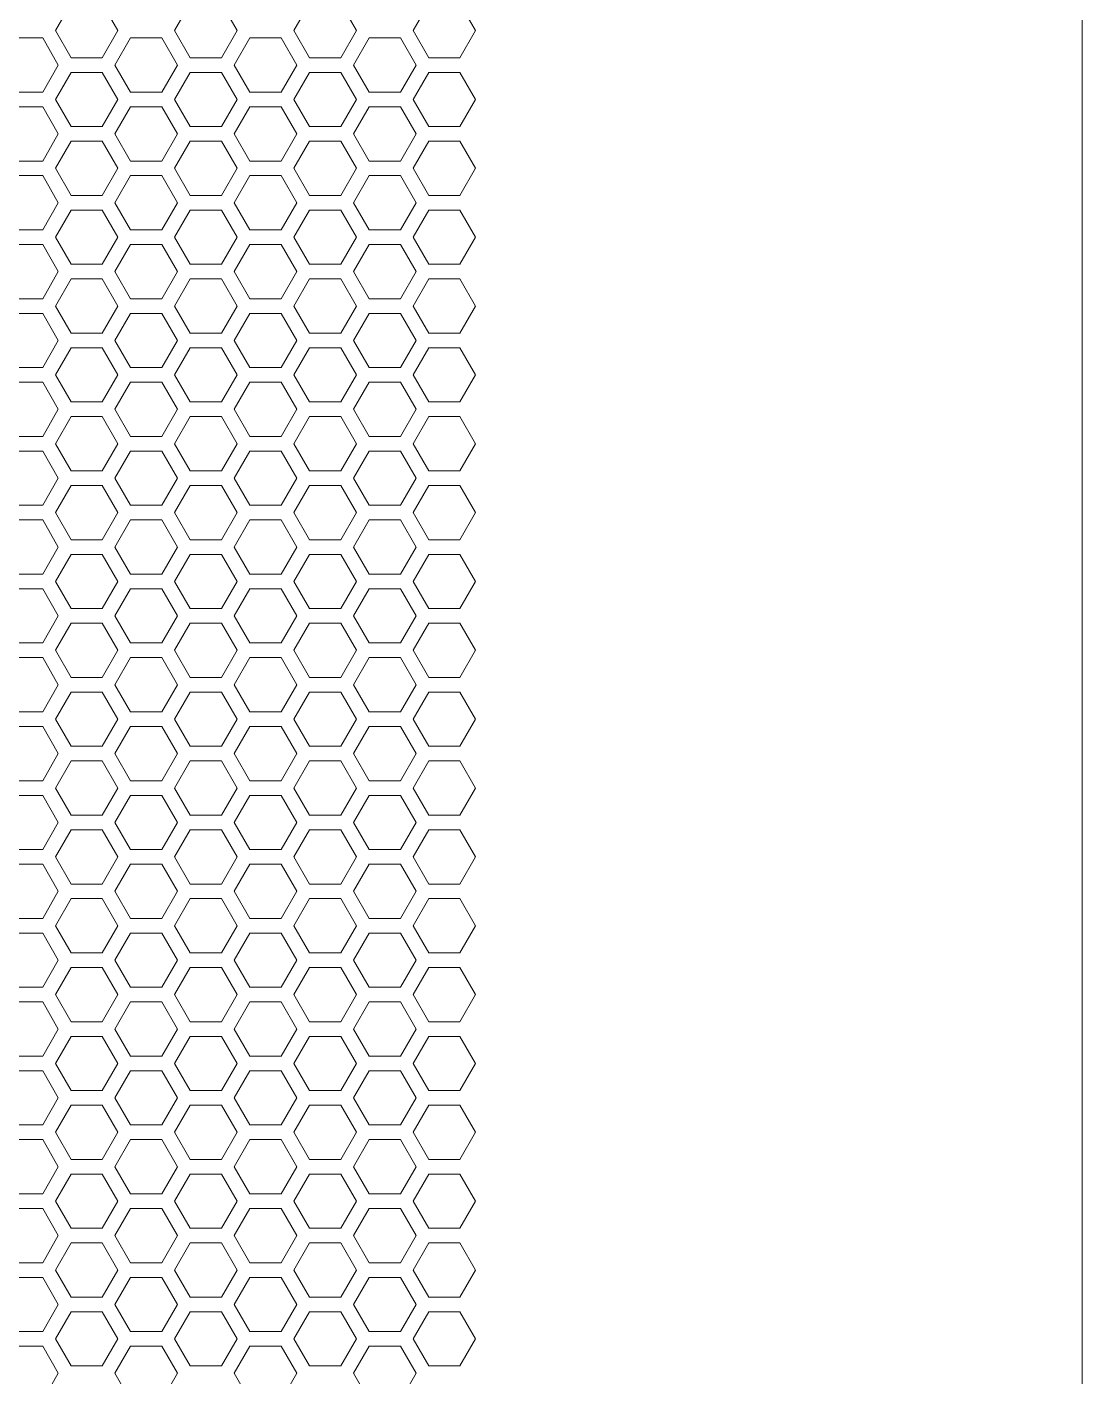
# Model space of a CAD drawing. Header units: millimetres. Extents: x 0 to 140, y -17 to 195.
# Drawn here: x 130.82 to 140, y 101.03 to 112.78 of the extents above; entities that cross this region are included whole.
import ezdxf

# ---------------------------------------------------------------- set-up
doc = ezdxf.new("R2010")
doc.units = ezdxf.units.MM
doc.layers.add('4203-42785_1_0', color=7, linetype='Continuous')
doc.layers.add('Visible (ANSI)', color=7, linetype='Continuous', lineweight=50)

# ---------------------------------------------------------------- blocks, each defined once
blk = doc.blocks.new('a')
at = {"layer": '4203-42785_1_0', "color": 0, "linetype": 'ByBlock', "lineweight": 9}
for p, q in [((1513.8389, 432.6378), (1513.7322, 432.4529)), ((1514.1591, 432.4529), (1514.0523, 432.6378)), ((1514.6522, 432.6378), (1514.5455, 432.4529)), ((1514.9724, 432.4529), (1514.8656, 432.6378)), ((1515.4655, 432.6378), (1515.3587, 432.4529)), ((1515.7856, 432.4529), (1515.6789, 432.6378)), ((1516.2788, 432.6378), (1516.1721, 432.4529)), ((1516.5989, 432.4529), (1516.4922, 432.6378)), ((1513.7322, 432.4529), (1513.8389, 432.2681)), ((1514.0523, 432.2681), (1514.1591, 432.4529)), ((1514.5455, 432.4529), (1514.6522, 432.2681)), ((1514.8656, 432.2681), (1514.9724, 432.4529)), ((1515.3587, 432.4529), (1515.4655, 432.2681)), ((1515.6789, 432.2681), (1515.7856, 432.4529)), ((1516.1721, 432.4529), (1516.2788, 432.2681)), ((1516.4922, 432.2681), (1516.5989, 432.4529)), ((1513.6457, 432.403), (1513.4323, 432.403)), ((1513.7524, 432.2182), (1513.6457, 432.403)), ((1514.2456, 432.403), (1514.1389, 432.2182)), ((1514.459, 432.403), (1514.2456, 432.403)), ((1514.5657, 432.2182), (1514.459, 432.403)), ((1515.0588, 432.403), (1514.9521, 432.2182)), ((1515.2723, 432.403), (1515.0588, 432.403)), ((1515.379, 432.2182), (1515.2723, 432.403)), ((1515.8721, 432.403), (1515.7654, 432.2182)), ((1516.0855, 432.403), (1515.8721, 432.403)), ((1516.1923, 432.2182), (1516.0855, 432.403)), ((1513.8389, 432.2681), (1514.0523, 432.2681)), ((1514.6522, 432.2681), (1514.8656, 432.2681)), ((1515.4655, 432.2681), (1515.6789, 432.2681)), ((1516.2788, 432.2681), (1516.4922, 432.2681)), ((1513.6457, 432.0333), (1513.7524, 432.2182)), ((1513.8389, 432.1683), (1513.7322, 431.9834)), ((1514.0523, 432.1683), (1513.8389, 432.1683)), ((1514.1591, 431.9834), (1514.0523, 432.1683)), ((1514.1389, 432.2182), (1514.2456, 432.0333)), ((1514.459, 432.0333), (1514.5657, 432.2182)), ((1514.6522, 432.1683), (1514.5455, 431.9834)), ((1514.8656, 432.1683), (1514.6522, 432.1683)), ((1514.9724, 431.9834), (1514.8656, 432.1683)), ((1514.9521, 432.2182), (1515.0588, 432.0333)), ((1515.2723, 432.0333), (1515.379, 432.2182)), ((1515.4655, 432.1683), (1515.3587, 431.9834)), ((1515.6789, 432.1683), (1515.4655, 432.1683)), ((1515.7856, 431.9834), (1515.6789, 432.1683)), ((1515.7654, 432.2182), (1515.8721, 432.0333)), ((1516.0855, 432.0333), (1516.1923, 432.2182)), ((1516.2788, 432.1683), (1516.1721, 431.9834)), ((1516.4922, 432.1683), (1516.2788, 432.1683)), ((1516.5989, 431.9834), (1516.4922, 432.1683)), ((1513.4323, 432.0333), (1513.6457, 432.0333)), ((1513.7322, 431.9834), (1513.8389, 431.7985)), ((1514.0523, 431.7985), (1514.1591, 431.9834)), ((1514.2456, 432.0333), (1514.459, 432.0333)), ((1514.5455, 431.9834), (1514.6522, 431.7985)), ((1514.8656, 431.7985), (1514.9724, 431.9834)), ((1515.0588, 432.0333), (1515.2723, 432.0333)), ((1515.3587, 431.9834), (1515.4655, 431.7985)), ((1515.6789, 431.7985), (1515.7856, 431.9834)), ((1515.8721, 432.0333), (1516.0855, 432.0333)), ((1516.1721, 431.9834), (1516.2788, 431.7985)), ((1516.4922, 431.7985), (1516.5989, 431.9834)), ((1513.6457, 431.9335), (1513.4323, 431.9335)), ((1513.7524, 431.7486), (1513.6457, 431.9335)), ((1514.2456, 431.9335), (1514.1389, 431.7486)), ((1514.459, 431.9335), (1514.2456, 431.9335)), ((1514.5657, 431.7486), (1514.459, 431.9335)), ((1515.0588, 431.9335), (1514.9521, 431.7486)), ((1515.2723, 431.9335), (1515.0588, 431.9335)), ((1515.379, 431.7486), (1515.2723, 431.9335)), ((1515.8721, 431.9335), (1515.7654, 431.7486)), ((1516.0855, 431.9335), (1515.8721, 431.9335)), ((1516.1923, 431.7486), (1516.0855, 431.9335)), ((1513.8389, 431.7985), (1514.0523, 431.7985)), ((1514.6522, 431.7985), (1514.8656, 431.7985)), ((1515.4655, 431.7985), (1515.6789, 431.7985)), ((1516.2788, 431.7985), (1516.4922, 431.7985)), ((1513.6457, 431.5638), (1513.7524, 431.7486)), ((1513.8389, 431.6987), (1513.7322, 431.5139)), ((1514.0523, 431.6987), (1513.8389, 431.6987)), ((1514.1591, 431.5139), (1514.0523, 431.6987)), ((1514.1389, 431.7486), (1514.2456, 431.5638)), ((1514.459, 431.5638), (1514.5657, 431.7486)), ((1514.6522, 431.6987), (1514.5455, 431.5139)), ((1514.8656, 431.6987), (1514.6522, 431.6987)), ((1514.9724, 431.5139), (1514.8656, 431.6987)), ((1514.9521, 431.7486), (1515.0588, 431.5638)), ((1515.2723, 431.5638), (1515.379, 431.7486)), ((1515.4655, 431.6987), (1515.3587, 431.5139)), ((1515.6789, 431.6987), (1515.4655, 431.6987)), ((1515.7856, 431.5139), (1515.6789, 431.6987)), ((1515.7654, 431.7486), (1515.8721, 431.5638)), ((1516.0855, 431.5638), (1516.1923, 431.7486)), ((1516.2788, 431.6987), (1516.1721, 431.5139)), ((1516.4922, 431.6987), (1516.2788, 431.6987)), ((1516.5989, 431.5139), (1516.4922, 431.6987)), ((1513.4323, 431.5638), (1513.6457, 431.5638)), ((1513.7322, 431.5139), (1513.8389, 431.329)), ((1514.0523, 431.329), (1514.1591, 431.5139)), ((1514.2456, 431.5638), (1514.459, 431.5638)), ((1514.5455, 431.5139), (1514.6522, 431.329)), ((1514.8656, 431.329), (1514.9724, 431.5139)), ((1515.0588, 431.5638), (1515.2723, 431.5638)), ((1515.3587, 431.5139), (1515.4655, 431.329)), ((1515.6789, 431.329), (1515.7856, 431.5139)), ((1515.8721, 431.5638), (1516.0855, 431.5638)), ((1516.1721, 431.5139), (1516.2788, 431.329)), ((1516.4922, 431.329), (1516.5989, 431.5139)), ((1513.6457, 431.4639), (1513.4323, 431.4639)), ((1513.7524, 431.2791), (1513.6457, 431.4639)), ((1514.2456, 431.4639), (1514.1389, 431.2791)), ((1514.459, 431.4639), (1514.2456, 431.4639)), ((1514.5657, 431.2791), (1514.459, 431.4639)), ((1515.0588, 431.4639), (1514.9521, 431.2791)), ((1515.2723, 431.4639), (1515.0588, 431.4639)), ((1515.379, 431.2791), (1515.2723, 431.4639)), ((1515.8721, 431.4639), (1515.7654, 431.2791)), ((1516.0855, 431.4639), (1515.8721, 431.4639)), ((1516.1923, 431.2791), (1516.0855, 431.4639)), ((1513.8389, 431.329), (1514.0523, 431.329)), ((1514.6522, 431.329), (1514.8656, 431.329)), ((1515.4655, 431.329), (1515.6789, 431.329)), ((1516.2788, 431.329), (1516.4922, 431.329)), ((1513.6457, 431.0942), (1513.7524, 431.2791)), ((1513.8389, 431.2292), (1513.7322, 431.0443)), ((1514.0523, 431.2292), (1513.8389, 431.2292)), ((1514.1591, 431.0443), (1514.0523, 431.2292)), ((1514.1389, 431.2791), (1514.2456, 431.0942)), ((1514.459, 431.0942), (1514.5657, 431.2791)), ((1514.6522, 431.2292), (1514.5455, 431.0443)), ((1514.8656, 431.2292), (1514.6522, 431.2292)), ((1514.9724, 431.0443), (1514.8656, 431.2292)), ((1514.9521, 431.2791), (1515.0588, 431.0942)), ((1515.2723, 431.0942), (1515.379, 431.2791)), ((1515.4655, 431.2292), (1515.3587, 431.0443)), ((1515.6789, 431.2292), (1515.4655, 431.2292)), ((1515.7856, 431.0443), (1515.6789, 431.2292)), ((1515.7654, 431.2791), (1515.8721, 431.0942)), ((1516.0855, 431.0942), (1516.1923, 431.2791)), ((1516.2788, 431.2292), (1516.1721, 431.0443)), ((1516.4922, 431.2292), (1516.2788, 431.2292)), ((1516.5989, 431.0443), (1516.4922, 431.2292)), ((1513.4323, 431.0942), (1513.6457, 431.0942)), ((1513.7322, 431.0443), (1513.8389, 430.8594)), ((1514.0523, 430.8594), (1514.1591, 431.0443)), ((1514.2456, 431.0942), (1514.459, 431.0942)), ((1514.5455, 431.0443), (1514.6522, 430.8594)), ((1514.8656, 430.8594), (1514.9724, 431.0443)), ((1515.0588, 431.0942), (1515.2723, 431.0942)), ((1515.3587, 431.0443), (1515.4655, 430.8594)), ((1515.6789, 430.8594), (1515.7856, 431.0443)), ((1515.8721, 431.0942), (1516.0855, 431.0942)), ((1516.1721, 431.0443), (1516.2788, 430.8594)), ((1516.4922, 430.8594), (1516.5989, 431.0443)), ((1513.6457, 430.9944), (1513.4323, 430.9944)), ((1513.7524, 430.8095), (1513.6457, 430.9944)), ((1514.2456, 430.9944), (1514.1389, 430.8095)), ((1514.459, 430.9944), (1514.2456, 430.9944)), ((1514.5657, 430.8095), (1514.459, 430.9944)), ((1515.0588, 430.9944), (1514.9521, 430.8095)), ((1515.2723, 430.9944), (1515.0588, 430.9944)), ((1515.379, 430.8095), (1515.2723, 430.9944)), ((1515.8721, 430.9944), (1515.7654, 430.8095)), ((1516.0855, 430.9944), (1515.8721, 430.9944)), ((1516.1923, 430.8095), (1516.0855, 430.9944)), ((1513.8389, 430.8594), (1514.0523, 430.8594)), ((1514.6522, 430.8594), (1514.8656, 430.8594)), ((1515.4655, 430.8594), (1515.6789, 430.8594)), ((1516.2788, 430.8594), (1516.4922, 430.8594)), ((1513.6457, 430.6247), (1513.7524, 430.8095)), ((1513.8389, 430.7596), (1513.7322, 430.5748)), ((1514.0523, 430.7596), (1513.8389, 430.7596)), ((1514.1591, 430.5748), (1514.0523, 430.7596)), ((1514.1389, 430.8095), (1514.2456, 430.6247)), ((1514.459, 430.6247), (1514.5657, 430.8095)), ((1514.6522, 430.7596), (1514.5455, 430.5748)), ((1514.8656, 430.7596), (1514.6522, 430.7596)), ((1514.9724, 430.5748), (1514.8656, 430.7596)), ((1514.9521, 430.8095), (1515.0588, 430.6247)), ((1515.2723, 430.6247), (1515.379, 430.8095)), ((1515.4655, 430.7596), (1515.3587, 430.5748)), ((1515.6789, 430.7596), (1515.4655, 430.7596)), ((1515.7856, 430.5748), (1515.6789, 430.7596)), ((1515.7654, 430.8095), (1515.8721, 430.6247)), ((1516.0855, 430.6247), (1516.1923, 430.8095)), ((1516.2788, 430.7596), (1516.1721, 430.5748)), ((1516.4922, 430.7596), (1516.2788, 430.7596)), ((1516.5989, 430.5748), (1516.4922, 430.7596)), ((1513.4323, 430.6247), (1513.6457, 430.6247)), ((1513.7322, 430.5748), (1513.8389, 430.3899)), ((1514.0523, 430.3899), (1514.1591, 430.5748)), ((1514.2456, 430.6247), (1514.459, 430.6247)), ((1514.5455, 430.5748), (1514.6522, 430.3899)), ((1514.8656, 430.3899), (1514.9724, 430.5748)), ((1515.0588, 430.6247), (1515.2723, 430.6247)), ((1515.3587, 430.5748), (1515.4655, 430.3899)), ((1515.6789, 430.3899), (1515.7856, 430.5748)), ((1515.8721, 430.6247), (1516.0855, 430.6247)), ((1516.1721, 430.5748), (1516.2788, 430.3899)), ((1516.4922, 430.3899), (1516.5989, 430.5748)), ((1513.6457, 430.5249), (1513.4323, 430.5249)), ((1513.7524, 430.34), (1513.6457, 430.5249)), ((1514.2456, 430.5249), (1514.1389, 430.34)), ((1514.459, 430.5249), (1514.2456, 430.5249)), ((1514.5657, 430.34), (1514.459, 430.5249)), ((1515.0588, 430.5249), (1514.9521, 430.34)), ((1515.2723, 430.5249), (1515.0588, 430.5249)), ((1515.379, 430.34), (1515.2723, 430.5249)), ((1515.8721, 430.5249), (1515.7654, 430.34)), ((1516.0855, 430.5249), (1515.8721, 430.5249)), ((1516.1923, 430.34), (1516.0855, 430.5249)), ((1513.8389, 430.3899), (1514.0523, 430.3899)), ((1514.6522, 430.3899), (1514.8656, 430.3899)), ((1515.4655, 430.3899), (1515.6789, 430.3899)), ((1516.2788, 430.3899), (1516.4922, 430.3899)), ((1513.6457, 430.1551), (1513.7524, 430.34)), ((1513.8389, 430.2901), (1513.7322, 430.1052)), ((1514.0523, 430.2901), (1513.8389, 430.2901)), ((1514.1591, 430.1052), (1514.0523, 430.2901)), ((1514.1389, 430.34), (1514.2456, 430.1551)), ((1514.459, 430.1551), (1514.5657, 430.34)), ((1514.6522, 430.2901), (1514.5455, 430.1052)), ((1514.8656, 430.2901), (1514.6522, 430.2901)), ((1514.9724, 430.1052), (1514.8656, 430.2901)), ((1514.9521, 430.34), (1515.0588, 430.1551)), ((1515.2723, 430.1551), (1515.379, 430.34)), ((1515.4655, 430.2901), (1515.3587, 430.1052)), ((1515.6789, 430.2901), (1515.4655, 430.2901)), ((1515.7856, 430.1052), (1515.6789, 430.2901)), ((1515.7654, 430.34), (1515.8721, 430.1551)), ((1516.0855, 430.1551), (1516.1923, 430.34)), ((1516.2788, 430.2901), (1516.1721, 430.1052)), ((1516.4922, 430.2901), (1516.2788, 430.2901)), ((1516.5989, 430.1052), (1516.4922, 430.2901)), ((1513.4323, 430.1551), (1513.6457, 430.1551)), ((1513.7322, 430.1052), (1513.8389, 429.9204)), ((1514.0523, 429.9204), (1514.1591, 430.1052)), ((1514.2456, 430.1551), (1514.459, 430.1551)), ((1514.5455, 430.1052), (1514.6522, 429.9204)), ((1514.8656, 429.9204), (1514.9724, 430.1052)), ((1515.0588, 430.1551), (1515.2723, 430.1551)), ((1515.3587, 430.1052), (1515.4655, 429.9204)), ((1515.6789, 429.9204), (1515.7856, 430.1052)), ((1515.8721, 430.1551), (1516.0855, 430.1551)), ((1516.1721, 430.1052), (1516.2788, 429.9204)), ((1516.4922, 429.9204), (1516.5989, 430.1052)), ((1513.6457, 430.0553), (1513.4323, 430.0553)), ((1513.7524, 429.8704), (1513.6457, 430.0553)), ((1514.2456, 430.0553), (1514.1389, 429.8704)), ((1514.459, 430.0553), (1514.2456, 430.0553)), ((1514.5657, 429.8704), (1514.459, 430.0553)), ((1515.0588, 430.0553), (1514.9521, 429.8704)), ((1515.2723, 430.0553), (1515.0588, 430.0553)), ((1515.379, 429.8704), (1515.2723, 430.0553)), ((1515.8721, 430.0553), (1515.7654, 429.8704)), ((1516.0855, 430.0553), (1515.8721, 430.0553)), ((1516.1923, 429.8704), (1516.0855, 430.0553)), ((1513.6457, 429.6856), (1513.7524, 429.8704)), ((1513.8389, 429.9204), (1514.0523, 429.9204)), ((1514.1389, 429.8704), (1514.2456, 429.6856)), ((1514.459, 429.6856), (1514.5657, 429.8704)), ((1514.6522, 429.9204), (1514.8656, 429.9204)), ((1514.9521, 429.8704), (1515.0588, 429.6856)), ((1515.2723, 429.6856), (1515.379, 429.8704)), ((1515.4655, 429.9204), (1515.6789, 429.9204)), ((1515.7654, 429.8704), (1515.8721, 429.6856)), ((1516.0855, 429.6856), (1516.1923, 429.8704)), ((1516.2788, 429.9204), (1516.4922, 429.9204)), ((1513.8389, 429.8205), (1513.7322, 429.6357)), ((1514.0523, 429.8205), (1513.8389, 429.8205)), ((1514.1591, 429.6357), (1514.0523, 429.8205)), ((1514.6522, 429.8205), (1514.5455, 429.6357)), ((1514.8656, 429.8205), (1514.6522, 429.8205)), ((1514.9724, 429.6357), (1514.8656, 429.8205)), ((1515.4655, 429.8205), (1515.3587, 429.6357)), ((1515.6789, 429.8205), (1515.4655, 429.8205)), ((1515.7856, 429.6357), (1515.6789, 429.8205)), ((1516.2788, 429.8205), (1516.1721, 429.6357)), ((1516.4922, 429.8205), (1516.2788, 429.8205)), ((1516.5989, 429.6357), (1516.4922, 429.8205)), ((1513.4323, 429.6856), (1513.6457, 429.6856)), ((1514.2456, 429.6856), (1514.459, 429.6856)), ((1515.0588, 429.6856), (1515.2723, 429.6856)), ((1515.8721, 429.6856), (1516.0855, 429.6856)), ((1513.6457, 429.5858), (1513.4323, 429.5858)), ((1513.7524, 429.4009), (1513.6457, 429.5858)), ((1513.7322, 429.6357), (1513.8389, 429.4508)), ((1514.0523, 429.4508), (1514.1591, 429.6357)), ((1514.2456, 429.5858), (1514.1389, 429.4009)), ((1514.459, 429.5858), (1514.2456, 429.5858)), ((1514.5657, 429.4009), (1514.459, 429.5858)), ((1514.5455, 429.6357), (1514.6522, 429.4508)), ((1514.8656, 429.4508), (1514.9724, 429.6357)), ((1515.0588, 429.5858), (1514.9521, 429.4009)), ((1515.2723, 429.5858), (1515.0588, 429.5858)), ((1515.379, 429.4009), (1515.2723, 429.5858)), ((1515.3587, 429.6357), (1515.4655, 429.4508)), ((1515.6789, 429.4508), (1515.7856, 429.6357)), ((1515.8721, 429.5858), (1515.7654, 429.4009)), ((1516.0855, 429.5858), (1515.8721, 429.5858)), ((1516.1923, 429.4009), (1516.0855, 429.5858)), ((1516.1721, 429.6357), (1516.2788, 429.4508)), ((1516.4922, 429.4508), (1516.5989, 429.6357)), ((1513.6457, 429.216), (1513.7524, 429.4009)), ((1513.8389, 429.4508), (1514.0523, 429.4508)), ((1514.1389, 429.4009), (1514.2456, 429.216)), ((1514.459, 429.216), (1514.5657, 429.4009)), ((1514.6522, 429.4508), (1514.8656, 429.4508)), ((1514.9521, 429.4009), (1515.0588, 429.216)), ((1515.2723, 429.216), (1515.379, 429.4009)), ((1515.4655, 429.4508), (1515.6789, 429.4508)), ((1515.7654, 429.4009), (1515.8721, 429.216)), ((1516.0855, 429.216), (1516.1923, 429.4009)), ((1516.2788, 429.4508), (1516.4922, 429.4508)), ((1513.8389, 429.351), (1513.7322, 429.1661)), ((1514.0523, 429.351), (1513.8389, 429.351)), ((1514.1591, 429.1661), (1514.0523, 429.351)), ((1514.6522, 429.351), (1514.5455, 429.1661)), ((1514.8656, 429.351), (1514.6522, 429.351)), ((1514.9724, 429.1661), (1514.8656, 429.351)), ((1515.4655, 429.351), (1515.3587, 429.1661)), ((1515.6789, 429.351), (1515.4655, 429.351)), ((1515.7856, 429.1661), (1515.6789, 429.351)), ((1516.2788, 429.351), (1516.1721, 429.1661)), ((1516.4922, 429.351), (1516.2788, 429.351)), ((1516.5989, 429.1661), (1516.4922, 429.351)), ((1513.4323, 429.216), (1513.6457, 429.216)), ((1514.2456, 429.216), (1514.459, 429.216)), ((1515.0588, 429.216), (1515.2723, 429.216)), ((1515.8721, 429.216), (1516.0855, 429.216)), ((1513.6457, 429.1162), (1513.4323, 429.1162)), ((1513.7524, 428.9314), (1513.6457, 429.1162)), ((1513.7322, 429.1661), (1513.8389, 428.9813)), ((1514.0523, 428.9813), (1514.1591, 429.1661)), ((1514.2456, 429.1162), (1514.1389, 428.9314)), ((1514.459, 429.1162), (1514.2456, 429.1162)), ((1514.5657, 428.9314), (1514.459, 429.1162)), ((1514.5455, 429.1661), (1514.6522, 428.9813)), ((1514.8656, 428.9813), (1514.9724, 429.1661)), ((1515.0588, 429.1162), (1514.9521, 428.9314)), ((1515.2723, 429.1162), (1515.0588, 429.1162)), ((1515.379, 428.9314), (1515.2723, 429.1162)), ((1515.3587, 429.1661), (1515.4655, 428.9813)), ((1515.6789, 428.9813), (1515.7856, 429.1661)), ((1515.8721, 429.1162), (1515.7654, 428.9314)), ((1516.0855, 429.1162), (1515.8721, 429.1162)), ((1516.1923, 428.9314), (1516.0855, 429.1162)), ((1516.1721, 429.1661), (1516.2788, 428.9813)), ((1516.4922, 428.9813), (1516.5989, 429.1661)), ((1513.6457, 428.7465), (1513.7524, 428.9314)), ((1513.8389, 428.9813), (1514.0523, 428.9813)), ((1514.1389, 428.9314), (1514.2456, 428.7465)), ((1514.459, 428.7465), (1514.5657, 428.9314)), ((1514.6522, 428.9813), (1514.8656, 428.9813)), ((1514.9521, 428.9314), (1515.0588, 428.7465)), ((1515.2723, 428.7465), (1515.379, 428.9314)), ((1515.4655, 428.9813), (1515.6789, 428.9813)), ((1515.7654, 428.9314), (1515.8721, 428.7465)), ((1516.0855, 428.7465), (1516.1923, 428.9314)), ((1516.2788, 428.9813), (1516.4922, 428.9813)), ((1513.8389, 428.8815), (1513.7322, 428.6966)), ((1514.0523, 428.8815), (1513.8389, 428.8815)), ((1514.1591, 428.6966), (1514.0523, 428.8815)), ((1514.6522, 428.8815), (1514.5455, 428.6966)), ((1514.8656, 428.8815), (1514.6522, 428.8815)), ((1514.9724, 428.6966), (1514.8656, 428.8815)), ((1515.4655, 428.8815), (1515.3587, 428.6966)), ((1515.6789, 428.8815), (1515.4655, 428.8815)), ((1515.7856, 428.6966), (1515.6789, 428.8815)), ((1516.2788, 428.8815), (1516.1721, 428.6966)), ((1516.4922, 428.8815), (1516.2788, 428.8815)), ((1516.5989, 428.6966), (1516.4922, 428.8815)), ((1513.4323, 428.7465), (1513.6457, 428.7465)), ((1514.2456, 428.7465), (1514.459, 428.7465)), ((1515.0588, 428.7465), (1515.2723, 428.7465)), ((1515.8721, 428.7465), (1516.0855, 428.7465)), ((1513.6457, 428.6467), (1513.4323, 428.6467)), ((1513.7524, 428.4618), (1513.6457, 428.6467)), ((1513.7322, 428.6966), (1513.8389, 428.5117)), ((1514.0523, 428.5117), (1514.1591, 428.6966)), ((1514.2456, 428.6467), (1514.1389, 428.4618)), ((1514.459, 428.6467), (1514.2456, 428.6467)), ((1514.5657, 428.4618), (1514.459, 428.6467)), ((1514.5455, 428.6966), (1514.6522, 428.5117)), ((1514.8656, 428.5117), (1514.9724, 428.6966)), ((1515.0588, 428.6467), (1514.9521, 428.4618)), ((1515.2723, 428.6467), (1515.0588, 428.6467)), ((1515.379, 428.4618), (1515.2723, 428.6467)), ((1515.3587, 428.6966), (1515.4655, 428.5117)), ((1515.6789, 428.5117), (1515.7856, 428.6966)), ((1515.8721, 428.6467), (1515.7654, 428.4618)), ((1516.0855, 428.6467), (1515.8721, 428.6467)), ((1516.1923, 428.4618), (1516.0855, 428.6467)), ((1516.1721, 428.6966), (1516.2788, 428.5117)), ((1516.4922, 428.5117), (1516.5989, 428.6966)), ((1513.6457, 428.277), (1513.7524, 428.4618)), ((1513.8389, 428.5117), (1514.0523, 428.5117)), ((1514.1389, 428.4618), (1514.2456, 428.277)), ((1514.459, 428.277), (1514.5657, 428.4618)), ((1514.6522, 428.5117), (1514.8656, 428.5117)), ((1514.9521, 428.4618), (1515.0588, 428.277)), ((1515.2723, 428.277), (1515.379, 428.4618)), ((1515.4655, 428.5117), (1515.6789, 428.5117)), ((1515.7654, 428.4618), (1515.8721, 428.277)), ((1516.0855, 428.277), (1516.1923, 428.4618)), ((1516.2788, 428.5117), (1516.4922, 428.5117)), ((1513.8389, 428.4119), (1513.7322, 428.227)), ((1514.0523, 428.4119), (1513.8389, 428.4119)), ((1514.1591, 428.227), (1514.0523, 428.4119)), ((1514.6522, 428.4119), (1514.5455, 428.227)), ((1514.8656, 428.4119), (1514.6522, 428.4119)), ((1514.9724, 428.227), (1514.8656, 428.4119)), ((1515.4655, 428.4119), (1515.3587, 428.227)), ((1515.6789, 428.4119), (1515.4655, 428.4119)), ((1515.7856, 428.227), (1515.6789, 428.4119)), ((1516.2788, 428.4119), (1516.1721, 428.227)), ((1516.4922, 428.4119), (1516.2788, 428.4119)), ((1516.5989, 428.227), (1516.4922, 428.4119)), ((1513.4323, 428.277), (1513.6457, 428.277)), ((1514.2456, 428.277), (1514.459, 428.277)), ((1515.0588, 428.277), (1515.2723, 428.277)), ((1515.8721, 428.277), (1516.0855, 428.277)), ((1513.6457, 428.1771), (1513.4323, 428.1771)), ((1513.7524, 427.9923), (1513.6457, 428.1771)), ((1513.7322, 428.227), (1513.8389, 428.0422)), ((1514.0523, 428.0422), (1514.1591, 428.227)), ((1514.2456, 428.1771), (1514.1389, 427.9923)), ((1514.459, 428.1771), (1514.2456, 428.1771)), ((1514.5657, 427.9923), (1514.459, 428.1771)), ((1514.5455, 428.227), (1514.6522, 428.0422)), ((1514.8656, 428.0422), (1514.9724, 428.227)), ((1515.0588, 428.1771), (1514.9521, 427.9923)), ((1515.2723, 428.1771), (1515.0588, 428.1771)), ((1515.379, 427.9923), (1515.2723, 428.1771)), ((1515.3587, 428.227), (1515.4655, 428.0422)), ((1515.6789, 428.0422), (1515.7856, 428.227)), ((1515.8721, 428.1771), (1515.7654, 427.9923)), ((1516.0855, 428.1771), (1515.8721, 428.1771)), ((1516.1923, 427.9923), (1516.0855, 428.1771)), ((1516.1721, 428.227), (1516.2788, 428.0422)), ((1516.4922, 428.0422), (1516.5989, 428.227)), ((1513.6457, 427.8074), (1513.7524, 427.9923)), ((1513.8389, 428.0422), (1514.0523, 428.0422)), ((1514.1389, 427.9923), (1514.2456, 427.8074)), ((1514.459, 427.8074), (1514.5657, 427.9923)), ((1514.6522, 428.0422), (1514.8656, 428.0422)), ((1514.9521, 427.9923), (1515.0588, 427.8074)), ((1515.2723, 427.8074), (1515.379, 427.9923)), ((1515.4655, 428.0422), (1515.6789, 428.0422)), ((1515.7654, 427.9923), (1515.8721, 427.8074)), ((1516.0855, 427.8074), (1516.1923, 427.9923)), ((1516.2788, 428.0422), (1516.4922, 428.0422)), ((1513.8389, 427.9424), (1513.7322, 427.7575)), ((1514.0523, 427.9424), (1513.8389, 427.9424)), ((1514.1591, 427.7575), (1514.0523, 427.9424)), ((1514.6522, 427.9424), (1514.5455, 427.7575)), ((1514.8656, 427.9424), (1514.6522, 427.9424)), ((1514.9724, 427.7575), (1514.8656, 427.9424)), ((1515.4655, 427.9424), (1515.3587, 427.7575)), ((1515.6789, 427.9424), (1515.4655, 427.9424)), ((1515.7856, 427.7575), (1515.6789, 427.9424)), ((1516.2788, 427.9424), (1516.1721, 427.7575)), ((1516.4922, 427.9424), (1516.2788, 427.9424)), ((1516.5989, 427.7575), (1516.4922, 427.9424)), ((1513.4323, 427.8074), (1513.6457, 427.8074)), ((1514.2456, 427.8074), (1514.459, 427.8074)), ((1515.0588, 427.8074), (1515.2723, 427.8074)), ((1515.8721, 427.8074), (1516.0855, 427.8074)), ((1513.7322, 427.7575), (1513.8389, 427.5726)), ((1514.0523, 427.5726), (1514.1591, 427.7575)), ((1514.5455, 427.7575), (1514.6522, 427.5726)), ((1514.8656, 427.5726), (1514.9724, 427.7575)), ((1515.3587, 427.7575), (1515.4655, 427.5726)), ((1515.6789, 427.5726), (1515.7856, 427.7575)), ((1516.1721, 427.7575), (1516.2788, 427.5726)), ((1516.4922, 427.5726), (1516.5989, 427.7575)), ((1513.6457, 427.7076), (1513.4323, 427.7076)), ((1513.7524, 427.5227), (1513.6457, 427.7076)), ((1514.2456, 427.7076), (1514.1389, 427.5227)), ((1514.459, 427.7076), (1514.2456, 427.7076)), ((1514.5657, 427.5227), (1514.459, 427.7076)), ((1515.0588, 427.7076), (1514.9521, 427.5227)), ((1515.2723, 427.7076), (1515.0588, 427.7076)), ((1515.379, 427.5227), (1515.2723, 427.7076)), ((1515.8721, 427.7076), (1515.7654, 427.5227)), ((1516.0855, 427.7076), (1515.8721, 427.7076)), ((1516.1923, 427.5227), (1516.0855, 427.7076)), ((1513.8389, 427.5726), (1514.0523, 427.5726)), ((1514.6522, 427.5726), (1514.8656, 427.5726)), ((1515.4655, 427.5726), (1515.6789, 427.5726)), ((1516.2788, 427.5726), (1516.4922, 427.5726)), ((1513.6457, 427.3379), (1513.7524, 427.5227)), ((1513.8389, 427.4728), (1513.7322, 427.288)), ((1514.0523, 427.4728), (1513.8389, 427.4728)), ((1514.1591, 427.288), (1514.0523, 427.4728)), ((1514.1389, 427.5227), (1514.2456, 427.3379)), ((1514.459, 427.3379), (1514.5657, 427.5227)), ((1514.6522, 427.4728), (1514.5455, 427.288)), ((1514.8656, 427.4728), (1514.6522, 427.4728)), ((1514.9724, 427.288), (1514.8656, 427.4728)), ((1514.9521, 427.5227), (1515.0588, 427.3379)), ((1515.2723, 427.3379), (1515.379, 427.5227)), ((1515.4655, 427.4728), (1515.3587, 427.288)), ((1515.6789, 427.4728), (1515.4655, 427.4728)), ((1515.7856, 427.288), (1515.6789, 427.4728)), ((1515.7654, 427.5227), (1515.8721, 427.3379)), ((1516.0855, 427.3379), (1516.1923, 427.5227)), ((1516.2788, 427.4728), (1516.1721, 427.288)), ((1516.4922, 427.4728), (1516.2788, 427.4728)), ((1516.5989, 427.288), (1516.4922, 427.4728)), ((1513.4323, 427.3379), (1513.6457, 427.3379)), ((1513.7322, 427.288), (1513.8389, 427.1031)), ((1514.0523, 427.1031), (1514.1591, 427.288)), ((1514.2456, 427.3379), (1514.459, 427.3379)), ((1514.5455, 427.288), (1514.6522, 427.1031)), ((1514.8656, 427.1031), (1514.9724, 427.288)), ((1515.0588, 427.3379), (1515.2723, 427.3379)), ((1515.3587, 427.288), (1515.4655, 427.1031)), ((1515.6789, 427.1031), (1515.7856, 427.288)), ((1515.8721, 427.3379), (1516.0855, 427.3379)), ((1516.1721, 427.288), (1516.2788, 427.1031)), ((1516.4922, 427.1031), (1516.5989, 427.288)), ((1513.6457, 427.238), (1513.4323, 427.238)), ((1513.7524, 427.0532), (1513.6457, 427.238)), ((1514.2456, 427.238), (1514.1389, 427.0532)), ((1514.459, 427.238), (1514.2456, 427.238)), ((1514.5657, 427.0532), (1514.459, 427.238)), ((1515.0588, 427.238), (1514.9521, 427.0532)), ((1515.2723, 427.238), (1515.0588, 427.238)), ((1515.379, 427.0532), (1515.2723, 427.238)), ((1515.8721, 427.238), (1515.7654, 427.0532)), ((1516.0855, 427.238), (1515.8721, 427.238)), ((1516.1923, 427.0532), (1516.0855, 427.238)), ((1513.8389, 427.1031), (1514.0523, 427.1031)), ((1514.6522, 427.1031), (1514.8656, 427.1031)), ((1515.4655, 427.1031), (1515.6789, 427.1031)), ((1516.2788, 427.1031), (1516.4922, 427.1031)), ((1513.6457, 426.8683), (1513.7524, 427.0532)), ((1513.8389, 427.0033), (1513.7322, 426.8184)), ((1514.0523, 427.0033), (1513.8389, 427.0033)), ((1514.1591, 426.8184), (1514.0523, 427.0033)), ((1514.1389, 427.0532), (1514.2456, 426.8683)), ((1514.459, 426.8683), (1514.5657, 427.0532)), ((1514.6522, 427.0033), (1514.5455, 426.8184)), ((1514.8656, 427.0033), (1514.6522, 427.0033)), ((1514.9724, 426.8184), (1514.8656, 427.0033)), ((1514.9521, 427.0532), (1515.0588, 426.8683)), ((1515.2723, 426.8683), (1515.379, 427.0532)), ((1515.4655, 427.0033), (1515.3587, 426.8184)), ((1515.6789, 427.0033), (1515.4655, 427.0033)), ((1515.7856, 426.8184), (1515.6789, 427.0033)), ((1515.7654, 427.0532), (1515.8721, 426.8683)), ((1516.0855, 426.8683), (1516.1923, 427.0532)), ((1516.2788, 427.0033), (1516.1721, 426.8184)), ((1516.4922, 427.0033), (1516.2788, 427.0033)), ((1516.5989, 426.8184), (1516.4922, 427.0033)), ((1513.4323, 426.8683), (1513.6457, 426.8683)), ((1513.7322, 426.8184), (1513.8389, 426.6335)), ((1514.0523, 426.6335), (1514.1591, 426.8184)), ((1514.2456, 426.8683), (1514.459, 426.8683)), ((1514.5455, 426.8184), (1514.6522, 426.6335)), ((1514.8656, 426.6335), (1514.9724, 426.8184)), ((1515.0588, 426.8683), (1515.2723, 426.8683)), ((1515.3587, 426.8184), (1515.4655, 426.6335)), ((1515.6789, 426.6335), (1515.7856, 426.8184)), ((1515.8721, 426.8683), (1516.0855, 426.8683)), ((1516.1721, 426.8184), (1516.2788, 426.6335)), ((1516.4922, 426.6335), (1516.5989, 426.8184)), ((1513.6457, 426.7685), (1513.4323, 426.7685)), ((1513.7524, 426.5836), (1513.6457, 426.7685)), ((1514.2456, 426.7685), (1514.1389, 426.5836)), ((1514.459, 426.7685), (1514.2456, 426.7685)), ((1514.5657, 426.5836), (1514.459, 426.7685)), ((1515.0588, 426.7685), (1514.9521, 426.5836)), ((1515.2723, 426.7685), (1515.0588, 426.7685)), ((1515.379, 426.5836), (1515.2723, 426.7685)), ((1515.8721, 426.7685), (1515.7654, 426.5836)), ((1516.0855, 426.7685), (1515.8721, 426.7685)), ((1516.1923, 426.5836), (1516.0855, 426.7685)), ((1513.8389, 426.6335), (1514.0523, 426.6335)), ((1514.6522, 426.6335), (1514.8656, 426.6335)), ((1515.4655, 426.6335), (1515.6789, 426.6335)), ((1516.2788, 426.6335), (1516.4922, 426.6335)), ((1513.6457, 426.3988), (1513.7524, 426.5836)), ((1513.8389, 426.5337), (1513.7322, 426.3489)), ((1514.0523, 426.5337), (1513.8389, 426.5337)), ((1514.1591, 426.3489), (1514.0523, 426.5337)), ((1514.1389, 426.5836), (1514.2456, 426.3988)), ((1514.459, 426.3988), (1514.5657, 426.5836)), ((1514.6522, 426.5337), (1514.5455, 426.3489)), ((1514.8656, 426.5337), (1514.6522, 426.5337)), ((1514.9724, 426.3489), (1514.8656, 426.5337)), ((1514.9521, 426.5836), (1515.0588, 426.3988)), ((1515.2723, 426.3988), (1515.379, 426.5836)), ((1515.4655, 426.5337), (1515.3587, 426.3489)), ((1515.6789, 426.5337), (1515.4655, 426.5337)), ((1515.7856, 426.3489), (1515.6789, 426.5337)), ((1515.7654, 426.5836), (1515.8721, 426.3988)), ((1516.0855, 426.3988), (1516.1923, 426.5836)), ((1516.2788, 426.5337), (1516.1721, 426.3489)), ((1516.4922, 426.5337), (1516.2788, 426.5337)), ((1516.5989, 426.3489), (1516.4922, 426.5337)), ((1513.4323, 426.3988), (1513.6457, 426.3988)), ((1513.7322, 426.3489), (1513.8389, 426.164)), ((1514.0523, 426.164), (1514.1591, 426.3489)), ((1514.2456, 426.3988), (1514.459, 426.3988)), ((1514.5455, 426.3489), (1514.6522, 426.164)), ((1514.8656, 426.164), (1514.9724, 426.3489)), ((1515.0588, 426.3988), (1515.2723, 426.3988)), ((1515.3587, 426.3489), (1515.4655, 426.164)), ((1515.6789, 426.164), (1515.7856, 426.3489)), ((1515.8721, 426.3988), (1516.0855, 426.3988)), ((1516.1721, 426.3489), (1516.2788, 426.164)), ((1516.4922, 426.164), (1516.5989, 426.3489)), ((1513.6457, 426.299), (1513.4323, 426.299)), ((1513.7524, 426.1141), (1513.6457, 426.299)), ((1514.2456, 426.299), (1514.1389, 426.1141)), ((1514.459, 426.299), (1514.2456, 426.299)), ((1514.5657, 426.1141), (1514.459, 426.299)), ((1515.0588, 426.299), (1514.9521, 426.1141)), ((1515.2723, 426.299), (1515.0588, 426.299)), ((1515.379, 426.1141), (1515.2723, 426.299)), ((1515.8721, 426.299), (1515.7654, 426.1141)), ((1516.0855, 426.299), (1515.8721, 426.299)), ((1516.1923, 426.1141), (1516.0855, 426.299)), ((1513.8389, 426.164), (1514.0523, 426.164)), ((1514.6522, 426.164), (1514.8656, 426.164)), ((1515.4655, 426.164), (1515.6789, 426.164)), ((1516.2788, 426.164), (1516.4922, 426.164)), ((1513.6457, 425.9292), (1513.7524, 426.1141)), ((1513.8389, 426.0642), (1513.7322, 425.8793)), ((1514.0523, 426.0642), (1513.8389, 426.0642)), ((1514.1591, 425.8793), (1514.0523, 426.0642)), ((1514.1389, 426.1141), (1514.2456, 425.9292)), ((1514.459, 425.9292), (1514.5657, 426.1141)), ((1514.6522, 426.0642), (1514.5455, 425.8793)), ((1514.8656, 426.0642), (1514.6522, 426.0642)), ((1514.9724, 425.8793), (1514.8656, 426.0642)), ((1514.9521, 426.1141), (1515.0588, 425.9292)), ((1515.2723, 425.9292), (1515.379, 426.1141)), ((1515.4655, 426.0642), (1515.3587, 425.8793)), ((1515.6789, 426.0642), (1515.4655, 426.0642)), ((1515.7856, 425.8793), (1515.6789, 426.0642)), ((1515.7654, 426.1141), (1515.8721, 425.9292)), ((1516.0855, 425.9292), (1516.1923, 426.1141)), ((1516.2788, 426.0642), (1516.1721, 425.8793)), ((1516.4922, 426.0642), (1516.2788, 426.0642)), ((1516.5989, 425.8793), (1516.4922, 426.0642)), ((1513.4323, 425.9292), (1513.6457, 425.9292)), ((1513.7322, 425.8793), (1513.8389, 425.6945)), ((1514.0523, 425.6945), (1514.1591, 425.8793)), ((1514.2456, 425.9292), (1514.459, 425.9292)), ((1514.5455, 425.8793), (1514.6522, 425.6945)), ((1514.8656, 425.6945), (1514.9724, 425.8793)), ((1515.0588, 425.9292), (1515.2723, 425.9292)), ((1515.3587, 425.8793), (1515.4655, 425.6945)), ((1515.6789, 425.6945), (1515.7856, 425.8793)), ((1515.8721, 425.9292), (1516.0855, 425.9292)), ((1516.1721, 425.8793), (1516.2788, 425.6945)), ((1516.4922, 425.6945), (1516.5989, 425.8793)), ((1513.6457, 425.8294), (1513.4323, 425.8294)), ((1513.7524, 425.6446), (1513.6457, 425.8294)), ((1514.2456, 425.8294), (1514.1389, 425.6446)), ((1514.459, 425.8294), (1514.2456, 425.8294)), ((1514.5657, 425.6446), (1514.459, 425.8294)), ((1515.0588, 425.8294), (1514.9521, 425.6446)), ((1515.2723, 425.8294), (1515.0588, 425.8294)), ((1515.379, 425.6446), (1515.2723, 425.8294)), ((1515.8721, 425.8294), (1515.7654, 425.6446)), ((1516.0855, 425.8294), (1515.8721, 425.8294)), ((1516.1923, 425.6446), (1516.0855, 425.8294)), ((1513.8389, 425.6945), (1514.0523, 425.6945)), ((1514.6522, 425.6945), (1514.8656, 425.6945)), ((1515.4655, 425.6945), (1515.6789, 425.6945)), ((1516.2788, 425.6945), (1516.4922, 425.6945)), ((1513.6457, 425.4597), (1513.7524, 425.6446)), ((1513.8389, 425.5946), (1513.7322, 425.4098)), ((1514.0523, 425.5946), (1513.8389, 425.5946)), ((1514.1591, 425.4098), (1514.0523, 425.5946)), ((1514.1389, 425.6446), (1514.2456, 425.4597)), ((1514.459, 425.4597), (1514.5657, 425.6446)), ((1514.6522, 425.5946), (1514.5455, 425.4098)), ((1514.8656, 425.5946), (1514.6522, 425.5946)), ((1514.9724, 425.4098), (1514.8656, 425.5946)), ((1514.9521, 425.6446), (1515.0588, 425.4597)), ((1515.2723, 425.4597), (1515.379, 425.6446)), ((1515.4655, 425.5946), (1515.3587, 425.4098)), ((1515.6789, 425.5946), (1515.4655, 425.5946)), ((1515.7856, 425.4098), (1515.6789, 425.5946)), ((1515.7654, 425.6446), (1515.8721, 425.4597)), ((1516.0855, 425.4597), (1516.1923, 425.6446)), ((1516.2788, 425.5946), (1516.1721, 425.4098)), ((1516.4922, 425.5946), (1516.2788, 425.5946)), ((1516.5989, 425.4098), (1516.4922, 425.5946)), ((1513.4323, 425.4597), (1513.6457, 425.4597)), ((1514.2456, 425.4597), (1514.459, 425.4597)), ((1515.0588, 425.4597), (1515.2723, 425.4597)), ((1515.8721, 425.4597), (1516.0855, 425.4597)), ((1513.6457, 425.3599), (1513.4323, 425.3599)), ((1513.7524, 425.175), (1513.6457, 425.3599)), ((1513.7322, 425.4098), (1513.8389, 425.2249)), ((1514.0523, 425.2249), (1514.1591, 425.4098)), ((1514.2456, 425.3599), (1514.1389, 425.175)), ((1514.459, 425.3599), (1514.2456, 425.3599)), ((1514.5657, 425.175), (1514.459, 425.3599)), ((1514.5455, 425.4098), (1514.6522, 425.2249)), ((1514.8656, 425.2249), (1514.9724, 425.4098)), ((1515.0588, 425.3599), (1514.9521, 425.175)), ((1515.2723, 425.3599), (1515.0588, 425.3599)), ((1515.379, 425.175), (1515.2723, 425.3599)), ((1515.3587, 425.4098), (1515.4655, 425.2249)), ((1515.6789, 425.2249), (1515.7856, 425.4098)), ((1515.8721, 425.3599), (1515.7654, 425.175)), ((1516.0855, 425.3599), (1515.8721, 425.3599)), ((1516.1923, 425.175), (1516.0855, 425.3599)), ((1516.1721, 425.4098), (1516.2788, 425.2249)), ((1516.4922, 425.2249), (1516.5989, 425.4098)), ((1513.6457, 424.9901), (1513.7524, 425.175)), ((1513.8389, 425.2249), (1514.0523, 425.2249)), ((1514.1389, 425.175), (1514.2456, 424.9901)), ((1514.459, 424.9901), (1514.5657, 425.175)), ((1514.6522, 425.2249), (1514.8656, 425.2249)), ((1514.9521, 425.175), (1515.0588, 424.9901)), ((1515.2723, 424.9901), (1515.379, 425.175)), ((1515.4655, 425.2249), (1515.6789, 425.2249)), ((1515.7654, 425.175), (1515.8721, 424.9901)), ((1516.0855, 424.9901), (1516.1923, 425.175)), ((1516.2788, 425.2249), (1516.4922, 425.2249)), ((1513.8389, 425.1251), (1513.7322, 424.9402)), ((1514.0523, 425.1251), (1513.8389, 425.1251)), ((1514.1591, 424.9402), (1514.0523, 425.1251)), ((1514.6522, 425.1251), (1514.5455, 424.9402)), ((1514.8656, 425.1251), (1514.6522, 425.1251)), ((1514.9724, 424.9402), (1514.8656, 425.1251)), ((1515.4655, 425.1251), (1515.3587, 424.9402)), ((1515.6789, 425.1251), (1515.4655, 425.1251)), ((1515.7856, 424.9402), (1515.6789, 425.1251)), ((1516.2788, 425.1251), (1516.1721, 424.9402)), ((1516.4922, 425.1251), (1516.2788, 425.1251)), ((1516.5989, 424.9402), (1516.4922, 425.1251)), ((1513.4323, 424.9901), (1513.6457, 424.9901)), ((1514.2456, 424.9901), (1514.459, 424.9901)), ((1515.0588, 424.9901), (1515.2723, 424.9901)), ((1515.8721, 424.9901), (1516.0855, 424.9901)), ((1513.6457, 424.8903), (1513.4323, 424.8903)), ((1513.7524, 424.7055), (1513.6457, 424.8903)), ((1513.7322, 424.9402), (1513.8389, 424.7554)), ((1514.0523, 424.7554), (1514.1591, 424.9402)), ((1514.2456, 424.8903), (1514.1389, 424.7055)), ((1514.459, 424.8903), (1514.2456, 424.8903)), ((1514.5657, 424.7055), (1514.459, 424.8903)), ((1514.5455, 424.9402), (1514.6522, 424.7554)), ((1514.8656, 424.7554), (1514.9724, 424.9402)), ((1515.0588, 424.8903), (1514.9521, 424.7055)), ((1515.2723, 424.8903), (1515.0588, 424.8903)), ((1515.379, 424.7055), (1515.2723, 424.8903)), ((1515.3587, 424.9402), (1515.4655, 424.7554)), ((1515.6789, 424.7554), (1515.7856, 424.9402)), ((1515.8721, 424.8903), (1515.7654, 424.7055)), ((1516.0855, 424.8903), (1515.8721, 424.8903)), ((1516.1923, 424.7055), (1516.0855, 424.8903)), ((1516.1721, 424.9402), (1516.2788, 424.7554)), ((1516.4922, 424.7554), (1516.5989, 424.9402)), ((1513.6457, 424.5206), (1513.7524, 424.7055)), ((1513.8389, 424.7554), (1514.0523, 424.7554)), ((1514.1389, 424.7055), (1514.2456, 424.5206)), ((1514.459, 424.5206), (1514.5657, 424.7055)), ((1514.6522, 424.7554), (1514.8656, 424.7554)), ((1514.9521, 424.7055), (1515.0588, 424.5206)), ((1515.2723, 424.5206), (1515.379, 424.7055)), ((1515.4655, 424.7554), (1515.6789, 424.7554)), ((1515.7654, 424.7055), (1515.8721, 424.5206)), ((1516.0855, 424.5206), (1516.1923, 424.7055)), ((1516.2788, 424.7554), (1516.4922, 424.7554)), ((1513.8389, 424.6556), (1513.7322, 424.4707)), ((1514.0523, 424.6556), (1513.8389, 424.6556)), ((1514.1591, 424.4707), (1514.0523, 424.6556)), ((1514.6522, 424.6556), (1514.5455, 424.4707)), ((1514.8656, 424.6556), (1514.6522, 424.6556)), ((1514.9724, 424.4707), (1514.8656, 424.6556)), ((1515.4655, 424.6556), (1515.3587, 424.4707)), ((1515.6789, 424.6556), (1515.4655, 424.6556)), ((1515.7856, 424.4707), (1515.6789, 424.6556)), ((1516.2788, 424.6556), (1516.1721, 424.4707)), ((1516.4922, 424.6556), (1516.2788, 424.6556)), ((1516.5989, 424.4707), (1516.4922, 424.6556)), ((1513.4323, 424.5206), (1513.6457, 424.5206)), ((1514.2456, 424.5206), (1514.459, 424.5206)), ((1515.0588, 424.5206), (1515.2723, 424.5206)), ((1515.8721, 424.5206), (1516.0855, 424.5206)), ((1513.6457, 424.4208), (1513.4323, 424.4208)), ((1513.7524, 424.2359), (1513.6457, 424.4208)), ((1513.7322, 424.4707), (1513.8389, 424.2858)), ((1514.0523, 424.2858), (1514.1591, 424.4707)), ((1514.2456, 424.4208), (1514.1389, 424.2359)), ((1514.459, 424.4208), (1514.2456, 424.4208)), ((1514.5657, 424.2359), (1514.459, 424.4208)), ((1514.5455, 424.4707), (1514.6522, 424.2858)), ((1514.8656, 424.2858), (1514.9724, 424.4707)), ((1515.0588, 424.4208), (1514.9521, 424.2359)), ((1515.2723, 424.4208), (1515.0588, 424.4208)), ((1515.379, 424.2359), (1515.2723, 424.4208)), ((1515.3587, 424.4707), (1515.4655, 424.2858)), ((1515.6789, 424.2858), (1515.7856, 424.4707)), ((1515.8721, 424.4208), (1515.7654, 424.2359)), ((1516.0855, 424.4208), (1515.8721, 424.4208)), ((1516.1923, 424.2359), (1516.0855, 424.4208)), ((1516.1721, 424.4707), (1516.2788, 424.2858)), ((1516.4922, 424.2858), (1516.5989, 424.4707)), ((1513.6457, 424.0511), (1513.7524, 424.2359)), ((1513.8389, 424.2858), (1514.0523, 424.2858)), ((1514.1389, 424.2359), (1514.2456, 424.0511)), ((1514.459, 424.0511), (1514.5657, 424.2359)), ((1514.6522, 424.2858), (1514.8656, 424.2858)), ((1514.9521, 424.2359), (1515.0588, 424.0511)), ((1515.2723, 424.0511), (1515.379, 424.2359)), ((1515.4655, 424.2858), (1515.6789, 424.2858)), ((1515.7654, 424.2359), (1515.8721, 424.0511)), ((1516.0855, 424.0511), (1516.1923, 424.2359)), ((1516.2788, 424.2858), (1516.4922, 424.2858)), ((1513.8389, 424.186), (1513.7322, 424.0011)), ((1514.0523, 424.186), (1513.8389, 424.186)), ((1514.1591, 424.0011), (1514.0523, 424.186)), ((1514.6522, 424.186), (1514.5455, 424.0011)), ((1514.8656, 424.186), (1514.6522, 424.186)), ((1514.9724, 424.0011), (1514.8656, 424.186)), ((1515.4655, 424.186), (1515.3587, 424.0011)), ((1515.6789, 424.186), (1515.4655, 424.186)), ((1515.7856, 424.0011), (1515.6789, 424.186)), ((1516.2788, 424.186), (1516.1721, 424.0011)), ((1516.4922, 424.186), (1516.2788, 424.186)), ((1516.5989, 424.0011), (1516.4922, 424.186)), ((1513.4323, 424.0511), (1513.6457, 424.0511)), ((1514.2456, 424.0511), (1514.459, 424.0511)), ((1515.0588, 424.0511), (1515.2723, 424.0511)), ((1515.8721, 424.0511), (1516.0855, 424.0511)), ((1513.6457, 423.9512), (1513.4323, 423.9512)), ((1513.7524, 423.7664), (1513.6457, 423.9512)), ((1513.7322, 424.0011), (1513.8389, 423.8163)), ((1514.0523, 423.8163), (1514.1591, 424.0011)), ((1514.2456, 423.9512), (1514.1389, 423.7664)), ((1514.459, 423.9512), (1514.2456, 423.9512)), ((1514.5657, 423.7664), (1514.459, 423.9512)), ((1514.5455, 424.0011), (1514.6522, 423.8163)), ((1514.8656, 423.8163), (1514.9724, 424.0011)), ((1515.0588, 423.9512), (1514.9521, 423.7664)), ((1515.2723, 423.9512), (1515.0588, 423.9512)), ((1515.379, 423.7664), (1515.2723, 423.9512)), ((1515.3587, 424.0011), (1515.4655, 423.8163)), ((1515.6789, 423.8163), (1515.7856, 424.0011)), ((1515.8721, 423.9512), (1515.7654, 423.7664)), ((1516.0855, 423.9512), (1515.8721, 423.9512)), ((1516.1923, 423.7664), (1516.0855, 423.9512)), ((1516.1721, 424.0011), (1516.2788, 423.8163)), ((1516.4922, 423.8163), (1516.5989, 424.0011)), ((1513.6457, 423.5815), (1513.7524, 423.7664)), ((1513.8389, 423.8163), (1514.0523, 423.8163)), ((1514.1389, 423.7664), (1514.2456, 423.5815)), ((1514.459, 423.5815), (1514.5657, 423.7664)), ((1514.6522, 423.8163), (1514.8656, 423.8163)), ((1514.9521, 423.7664), (1515.0588, 423.5815)), ((1515.2723, 423.5815), (1515.379, 423.7664)), ((1515.4655, 423.8163), (1515.6789, 423.8163)), ((1515.7654, 423.7664), (1515.8721, 423.5815)), ((1516.0855, 423.5815), (1516.1923, 423.7664)), ((1516.2788, 423.8163), (1516.4922, 423.8163)), ((1513.8389, 423.7165), (1513.7322, 423.5316)), ((1514.0523, 423.7165), (1513.8389, 423.7165)), ((1514.1591, 423.5316), (1514.0523, 423.7165)), ((1514.6522, 423.7165), (1514.5455, 423.5316)), ((1514.8656, 423.7165), (1514.6522, 423.7165)), ((1514.9724, 423.5316), (1514.8656, 423.7165)), ((1515.4655, 423.7165), (1515.3587, 423.5316)), ((1515.6789, 423.7165), (1515.4655, 423.7165)), ((1515.7856, 423.5316), (1515.6789, 423.7165)), ((1516.2788, 423.7165), (1516.1721, 423.5316)), ((1516.4922, 423.7165), (1516.2788, 423.7165)), ((1516.5989, 423.5316), (1516.4922, 423.7165)), ((1513.4323, 423.5815), (1513.6457, 423.5815)), ((1514.2456, 423.5815), (1514.459, 423.5815)), ((1515.0588, 423.5815), (1515.2723, 423.5815)), ((1515.8721, 423.5815), (1516.0855, 423.5815)), ((1513.6457, 423.4817), (1513.4323, 423.4817)), ((1513.7524, 423.2968), (1513.6457, 423.4817)), ((1513.7322, 423.5316), (1513.8389, 423.3467)), ((1514.0523, 423.3467), (1514.1591, 423.5316)), ((1514.2456, 423.4817), (1514.1389, 423.2968)), ((1514.459, 423.4817), (1514.2456, 423.4817)), ((1514.5657, 423.2968), (1514.459, 423.4817)), ((1514.5455, 423.5316), (1514.6522, 423.3467)), ((1514.8656, 423.3467), (1514.9724, 423.5316)), ((1515.0588, 423.4817), (1514.9521, 423.2968)), ((1515.2723, 423.4817), (1515.0588, 423.4817)), ((1515.379, 423.2968), (1515.2723, 423.4817)), ((1515.3587, 423.5316), (1515.4655, 423.3467)), ((1515.6789, 423.3467), (1515.7856, 423.5316)), ((1515.8721, 423.4817), (1515.7654, 423.2968)), ((1516.0855, 423.4817), (1515.8721, 423.4817)), ((1516.1923, 423.2968), (1516.0855, 423.4817)), ((1516.1721, 423.5316), (1516.2788, 423.3467)), ((1516.4922, 423.3467), (1516.5989, 423.5316)), ((1513.6457, 423.112), (1513.7524, 423.2968)), ((1513.8389, 423.3467), (1514.0523, 423.3467)), ((1514.1389, 423.2968), (1514.2456, 423.112)), ((1514.459, 423.112), (1514.5657, 423.2968)), ((1514.6522, 423.3467), (1514.8656, 423.3467)), ((1514.9521, 423.2968), (1515.0588, 423.112)), ((1515.2723, 423.112), (1515.379, 423.2968)), ((1515.4655, 423.3467), (1515.6789, 423.3467)), ((1515.7654, 423.2968), (1515.8721, 423.112)), ((1516.0855, 423.112), (1516.1923, 423.2968)), ((1516.2788, 423.3467), (1516.4922, 423.3467))]:
    blk.add_line(p, q, dxfattribs=at)

msp = doc.modelspace()

# ---------------------------------------------------------------- linework, layer by layer
at = {"lineweight": 15}
msp.add_line((139.997, 0), (139.997, 194.996), dxfattribs=at)
msp.add_line((139.997, 0), (139.997, 194.996), dxfattribs=at)
msp.add_line((139.997, 0), (139.997, 194.996), dxfattribs=at)
msp.add_line((139.997, 0), (139.997, 194.996), dxfattribs=at)
msp.add_line((139.997, 0), (139.997, 194.996), dxfattribs=at)
at = {"layer": 'Visible (ANSI)', "color": 0, "linetype": 'ByBlock', "lineweight": 15}
msp.add_line((139.997, 193.322), (139.997, 0), dxfattribs=at)
msp.add_line((139.997, 193.322), (139.997, 0), dxfattribs=at)
msp.add_line((139.997, 193.322), (139.997, 0), dxfattribs=at)
msp.add_line((139.997, 193.322), (139.997, 0), dxfattribs=at)

# ---------------------------------------------------------------- block references
at = {"lineweight": 15, "xscale": 1.275468447124703, "yscale": 1.275468447124703, "zscale": 1.275468447124703}
msp.add_blockref('a', (-1799.653, -438.836), dxfattribs=at)

doc.saveas('drawing.dxf')
